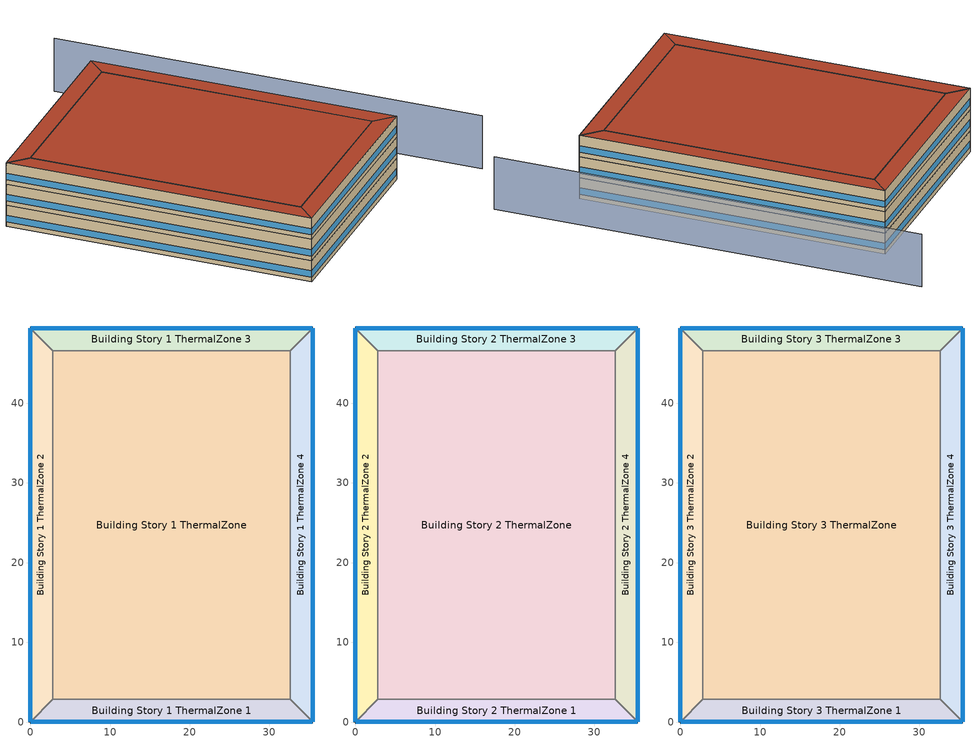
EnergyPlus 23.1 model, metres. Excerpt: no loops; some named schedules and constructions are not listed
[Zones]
Building Story 1 ThermalZone
 floor ground (Typical Insulated Carpeted 8in Slab Floor): 32.59,2.83 2.83,2.83 2.83,46.59 32.59,46.59 z0
 wall adiabatic (Typical Interior Wall): 2.83,2.83 32.59,2.83 32.59,46.59 2.83,46.59 2.83,2.83 z0:3.6
 ceiling adiabatic (Typical Interior Floor): 32.59,46.59 2.83,46.59 2.83,2.83 32.59,2.83 z3.6
Building Story 1 ThermalZone 1
 floor ground (Typical Insulated Carpeted 8in Slab Floor): 35.42,0 0,0 2.83,2.83 32.59,2.83 z0
 wall outside (Typical Insulated Steel Framed Exterior Wall R-20.41): 0,0 35.42,0 z0:3.6
 wall adiabatic (Typical Interior Wall): 35.42,0 32.59,2.83 2.83,2.83 0,0 z0:3.6
 window (U 0.48 SHGC 0.40 Dbl Ref-D Clr 6mm/13mm): 0.03,0 35.39,0 z0.76:1.84
 ceiling adiabatic (Typical Interior Ceiling): 32.59,2.83 2.83,2.83 0,0 35.42,0 z3.6
Building Story 1 ThermalZone 2
 floor ground (Typical Insulated Carpeted 8in Slab Floor): 0,0 0,49.42 2.83,46.59 2.83,2.83 z0
 wall outside (Typical Insulated Steel Framed Exterior Wall R-20.41): 0,49.42 0,0 z0:3.6
 wall adiabatic (Typical Interior Wall): 0,0 2.83,2.83 2.83,46.59 0,49.42 z0:3.6
 window (U 0.48 SHGC 0.40 Dbl Ref-D Clr 6mm/13mm): 0,49.4 0,0.03 z0.76:1.84
 ceiling adiabatic (Typical Interior Ceiling): 2.83,2.83 2.83,46.59 0,49.42 0,0 z3.6
Building Story 1 ThermalZone 3
 floor ground (Typical Insulated Carpeted 8in Slab Floor): 0,49.42 35.42,49.42 32.59,46.59 2.83,46.59 z0
 wall outside (Typical Insulated Steel Framed Exterior Wall R-20.41): 35.42,49.42 0,49.42 z0:3.6
 wall adiabatic (Typical Interior Wall): 0,49.42 2.83,46.59 32.59,46.59 35.42,49.42 z0:3.6
 window (U 0.48 SHGC 0.40 Dbl Ref-D Clr 6mm/13mm): 35.39,49.42 0.03,49.42 z0.76:1.84
 ceiling adiabatic (Typical Interior Ceiling): 2.83,46.59 32.59,46.59 35.42,49.42 0,49.42 z3.6
Building Story 1 ThermalZone 4
 floor ground (Typical Insulated Carpeted 8in Slab Floor): 35.42,49.42 35.42,0 32.59,2.83 32.59,46.59 z0
 wall outside (Typical Insulated Steel Framed Exterior Wall R-20.41): 35.42,0 35.42,49.42 z0:3.6
 wall adiabatic (Typical Interior Wall): 35.42,49.42 32.59,46.59 32.59,2.83 35.42,0 z0:3.6
 window (U 0.48 SHGC 0.40 Dbl Ref-D Clr 6mm/13mm): 35.42,0.03 35.42,49.4 z0.76:1.84
 ceiling adiabatic (Typical Interior Ceiling): 32.59,46.59 32.59,2.83 35.42,0 35.42,49.42 z3.6
Building Story 2 ThermalZone
 floor adiabatic (Typical Interior Floor): 32.59,2.83 2.83,2.83 2.83,46.59 32.59,46.59 z3.6
 wall adiabatic (Typical Interior Wall): 2.83,2.83 32.59,2.83 32.59,46.59 2.83,46.59 2.83,2.83 z3.6:7.2
 ceiling adiabatic (Typical Interior Ceiling): 32.59,46.59 2.83,46.59 2.83,2.83 32.59,2.83 z7.2
Building Story 2 ThermalZone 1
 floor adiabatic (Typical Interior Ceiling): 35.42,0 0,0 2.83,2.83 32.59,2.83 z3.6
 wall outside (Typical Insulated Steel Framed Exterior Wall R-20.41): 0,0 35.42,0 z3.6:7.2
 wall adiabatic (Typical Interior Wall): 35.42,0 32.59,2.83 2.83,2.83 0,0 z3.6:7.2
 window (U 0.48 SHGC 0.40 Dbl Ref-D Clr 6mm/13mm): 0.03,0 35.39,0 z4.36:5.44
 ceiling adiabatic (Typical Interior Ceiling): 32.59,2.83 2.83,2.83 0,0 35.42,0 z7.2
Building Story 2 ThermalZone 2
 floor adiabatic (Typical Interior Ceiling): 0,0 0,49.42 2.83,46.59 2.83,2.83 z3.6
 wall outside (Typical Insulated Steel Framed Exterior Wall R-20.41): 0,49.42 0,0 z3.6:7.2
 wall adiabatic (Typical Interior Wall): 0,0 2.83,2.83 2.83,46.59 0,49.42 z3.6:7.2
 window (U 0.48 SHGC 0.40 Dbl Ref-D Clr 6mm/13mm): 0,49.4 0,0.03 z4.36:5.44
 ceiling adiabatic (Typical Interior Ceiling): 2.83,2.83 2.83,46.59 0,49.42 0,0 z7.2
Building Story 2 ThermalZone 3
 floor adiabatic (Typical Interior Ceiling): 0,49.42 35.42,49.42 32.59,46.59 2.83,46.59 z3.6
 wall outside (Typical Insulated Steel Framed Exterior Wall R-20.41): 35.42,49.42 0,49.42 z3.6:7.2
 wall adiabatic (Typical Interior Wall): 0,49.42 2.83,46.59 32.59,46.59 35.42,49.42 z3.6:7.2
 window (U 0.48 SHGC 0.40 Dbl Ref-D Clr 6mm/13mm): 35.39,49.42 0.03,49.42 z4.36:5.44
 ceiling adiabatic (Typical Interior Ceiling): 2.83,46.59 32.59,46.59 35.42,49.42 0,49.42 z7.2
Building Story 2 ThermalZone 4
 floor adiabatic (Typical Interior Ceiling): 35.42,49.42 35.42,0 32.59,2.83 32.59,46.59 z3.6
 wall outside (Typical Insulated Steel Framed Exterior Wall R-20.41): 35.42,0 35.42,49.42 z3.6:7.2
 wall adiabatic (Typical Interior Wall): 35.42,49.42 32.59,46.59 32.59,2.83 35.42,0 z3.6:7.2
 window (U 0.48 SHGC 0.40 Dbl Ref-D Clr 6mm/13mm): 35.42,0.03 35.42,49.4 z4.36:5.44
 ceiling adiabatic (Typical Interior Ceiling): 32.59,46.59 32.59,2.83 35.42,0 35.42,49.42 z7.2
Building Story 3 ThermalZone
 floor adiabatic (Typical Interior Ceiling): 32.59,2.83 2.83,2.83 2.83,46.59 32.59,46.59 z7.2
 wall adiabatic (Typical Interior Wall): 2.83,2.83 32.59,2.83 32.59,46.59 2.83,46.59 2.83,2.83 z7.2:10.8
 roof outside (Typical IEAD Roof R-31.25): 32.59,46.59 2.83,46.59 2.83,2.83 32.59,2.83 z10.8
Building Story 3 ThermalZone 1
 floor adiabatic (Typical Interior Ceiling): 35.42,0 0,0 2.83,2.83 32.59,2.83 z7.2
 wall outside (Typical Insulated Steel Framed Exterior Wall R-20.41): 0,0 35.42,0 z7.2:10.8
 wall adiabatic (Typical Interior Wall): 35.42,0 32.59,2.83 2.83,2.83 0,0 z7.2:10.8
 window (U 0.48 SHGC 0.40 Dbl Ref-D Clr 6mm/13mm): 0.03,0 35.39,0 z7.96:9.04
 roof outside (Typical IEAD Roof R-31.25): 32.59,2.83 2.83,2.83 0,0 35.42,0 z10.8
Building Story 3 ThermalZone 2
 floor adiabatic (Typical Interior Ceiling): 0,0 0,49.42 2.83,46.59 2.83,2.83 z7.2
 wall outside (Typical Insulated Steel Framed Exterior Wall R-20.41): 0,49.42 0,0 z7.2:10.8
 wall adiabatic (Typical Interior Wall): 0,0 2.83,2.83 2.83,46.59 0,49.42 z7.2:10.8
 window (U 0.48 SHGC 0.40 Dbl Ref-D Clr 6mm/13mm): 0,49.4 0,0.03 z7.96:9.04
 roof outside (Typical IEAD Roof R-31.25): 2.83,2.83 2.83,46.59 0,49.42 0,0 z10.8
Building Story 3 ThermalZone 3
 floor adiabatic (Typical Interior Ceiling): 0,49.42 35.42,49.42 32.59,46.59 2.83,46.59 z7.2
 wall outside (Typical Insulated Steel Framed Exterior Wall R-20.41): 35.42,49.42 0,49.42 z7.2:10.8
 wall adiabatic (Typical Interior Wall): 0,49.42 2.83,46.59 32.59,46.59 35.42,49.42 z7.2:10.8
 window (U 0.48 SHGC 0.40 Dbl Ref-D Clr 6mm/13mm): 35.39,49.42 0.03,49.42 z7.96:9.04
 roof outside (Typical IEAD Roof R-31.25): 2.83,46.59 32.59,46.59 35.42,49.42 0,49.42 z10.8
Building Story 3 ThermalZone 4
 floor adiabatic (Typical Interior Ceiling): 35.42,49.42 35.42,0 32.59,2.83 32.59,46.59 z7.2
 wall outside (Typical Insulated Steel Framed Exterior Wall R-20.41): 35.42,0 35.42,49.42 z7.2:10.8
 wall adiabatic (Typical Interior Wall): 35.42,49.42 32.59,46.59 32.59,2.83 35.42,0 z7.2:10.8
 window (U 0.48 SHGC 0.40 Dbl Ref-D Clr 6mm/13mm): 35.42,0.03 35.42,49.4 z7.96:9.04
 roof outside (Typical IEAD Roof R-31.25): 32.59,46.59 32.59,2.83 35.42,0 35.42,49.42 z10.8
shading: 43.29,58.42 43.29,-10.77 z0:9
[Building]
bld_19: Terrain=City
[Site:Location]
Laramie General Brees Field_WY_USA: Latitude {deg}=41.3138; Longitude {deg}=-105.579; Time Zone {hr}=-7; Elevation {m}=2215
[Site:GroundTemperature:FCfactorMethod]
8.6, 2.8, -4.1, -8.8, -2.2, 0.3, 6.7, 10.1, 16.5, 20.6, 19.2, 14.7
[Site:WaterMainsTemperature]
Calculation Method=Correlation; Annual Average Outdoor Air Temperature {C}=8.96667; Maximum Difference In Monthly Average Outdoor Air Temperatures {deltaC}=26.2
[SizingPeriod:DesignDay] Day of Month=21; Dry-Bulb Temperature Range Modifier Type=DefaultMultipliers; Humidity Condition Type=Wetbulb; Barometric Pressure {Pa}=98769; Rain Indicator=No; Snow Indicator=No; Daylight Saving Time Indicator=No; Begin Environment Reset Mode=FullResetAtBeginEnvironment
Name | Month | Day Type | Maximum Dry-Bulb Temperature {C} | Daily Dry-Bulb Temperature Range {deltaC} | Wetbulb or DewPoint at Maximum Dry-Bulb {C} | Wind Speed {m/s} | Wind Direction {deg} | Solar Model Indicator | ASHRAE Clear Sky Optical Depth for Beam Irradiance (taub) | ASHRAE Clear Sky Optical Depth for Diffuse Irradiance (taud) | Sky Clearness
Buffalo Niagara Intl Ap Ann Clg .4% Condns DB=>MWB 1 | 7 | SummerDesignDay | 30.3 | 9.3 | 21.8 | 5.7 | 240 | ASHRAETau | 0.462 | 2.001
Buffalo Niagara Intl Ap Ann Clg .4% Condns WB=>MDB 1 | 7 | SummerDesignDay | 27.8 | 9.3 | 23.8 | 5.7 | 240 | ASHRAETau | 0.462 | 2.001
Buffalo Niagara Intl Ap Ann Htg 99.6% Condns DB 1 | 1 | WinterDesignDay | -16.3 | 0 | -16.3 | 5.1 | 270 | ASHRAEClearSky |  |  | 0
[Material] Thermal Absorptance=0.9; Solar Absorptance=0.7
Name | Roughness | Thickness {m} | Conductivity {W/m-K} | Density {kg/m3} | Specific Heat {J/kg-K} | Visible Absorptance
100mm Normalweight concrete floor | MediumRough | 0.1016 | 2.31045 | 2322 | 832.557 | 0.7
25mm Stucco | Smooth | 0.0254 | 0.72 | 1856 | 840 | 0.7
5/8 in. Gypsum Board | MediumSmooth | 0.0159 | 0.16 | 800 | 1090 | 0.7
8 in. Normalweight Concrete Floor | MediumRough | 0.2032 | 2.31 | 2322 | 832 | 0.7
G01 13mm gypsum board | Smooth | 0.0127 | 0.160031 | 800.001 | 1090.73 | 0.5
Metal Roof Surface | Smooth | 0.0008 | 45.28 | 7824 | 500 | 0.7
Roof Membrane | VeryRough | 0.0095 | 0.16 | 1121.29 | 1460 | 0.7
[Material:NoMass] Roughness=Smooth; Thermal Absorptance=0.9; Solar Absorptance=0.7
Name | Thermal Resistance {m2-K/W} | Visible Absorptance
CP02 CARPET PAD; Typical Carpet Pad | 0.21648 | 0.8
Typical Insulation R-18.23 | 3.21036 | 0.7
Typical Insulation R-30.13 | 5.30668 | 0.7
[WindowMaterial:Gas]
AIR 13MM: Gas Type=Air; Thickness {m}=0.0127
[WindowMaterial:Glazing] Optical Data Type=SpectralAverage; Thickness {m}=0.006; Infrared Transmittance at Normal Incidence=0; Front Side Infrared Hemispherical Emissivity=0.84; Conductivity {W/m-K}=0.9; Dirt Correction Factor for Solar and Visible Transmittance=1; Solar Diffusing=No
Name | Solar Transmittance at Normal Incidence | Front Side Solar Reflectance at Normal Incidence | Back Side Solar Reflectance at Normal Incidence | Visible Transmittance at Normal Incidence | Front Side Visible Reflectance at Normal Incidence | Back Side Visible Reflectance at Normal Incidence | Back Side Infrared Hemispherical Emissivity
CLEAR 6MM | 0.775 | 0.071 | 0.071 | 0.881 | 0.08 | 0.08 | 0.84
REF D CLEAR 6MM | 0.429 | 0.308 | 0.379 | 0.334 | 0.453 | 0.505 | 0.82
[Construction]
Typical IEAD Roof R-31.25: Roof Membrane, Typical Insulation R-30.13, Metal Roof Surface
Typical Insulated Carpeted 8in Slab Floor: 8 in. Normalweight Concrete Floor, Typical Carpet Pad
Typical Insulated Steel Framed Exterior Wall R-20.41: 25mm Stucco, 5/8 in. Gypsum Board, Typical Insulation R-18.23, 5/8 in. Gypsum Board
Typical Interior Ceiling: CP02 CARPET PAD, 100mm Normalweight concrete floor
Typical Interior Floor: 100mm Normalweight concrete floor, CP02 CARPET PAD
Typical Interior Wall: G01 13mm gypsum board, G01 13mm gypsum board
U 0.48 SHGC 0.40 Dbl Ref-D Clr 6mm/13mm: REF D CLEAR 6MM, AIR 13MM, CLEAR 6MM
[SurfaceProperty:SurroundingSurfaces] Surrounding Surface 1=SurroundingSurface1; Surrounding Surface 1 View Factor=0.5
Name | Surrounding Surface 1 Temperature Schedule
SrdSurfs:Surface 56 | Srf-Surface 56-Tmp
SrdSurfs:Surface 44 | Srf-Surface 44-Tmp
SrdSurfs:Surface 50 | Srf-Surface 50-Tmp
SrdSurfs:Surface 38 | Srf-Surface 38-Tmp
[SurfaceProperty:LocalEnvironment]
Name | Exterior Surface | Surrounding Surfaces Object
LocEnv:Surface 44 | Surface 44 | SrdSurfs:Surface 56
LocEnv:Surface 56 | Surface 56 | SrdSurfs:Surface 44
LocEnv:Surface 50 | Surface 50 | SrdSurfs:Surface 38
LocEnv:Surface 38 | Surface 38 | SrdSurfs:Surface 50
[Zone] Part of Total Floor Area=Yes
Name | Multiplier
Building Story 1 ThermalZone; Building Story 1 ThermalZone 1; Building Story 1 ThermalZone 2; Building Story 1 ThermalZone 3; Building Story 1 ThermalZone 4; Building Story 3 ThermalZone; Building Story 3 ThermalZone 1; Building Story 3 ThermalZone 2; Building Story 3 ThermalZone 3; Building Story 3 ThermalZone 4 | 1
Building Story 2 ThermalZone; Building Story 2 ThermalZone 1; Building Story 2 ThermalZone 2; Building Story 2 ThermalZone 3; Building Story 2 ThermalZone 4 | 28
[Space]
Name | Zone | Space Type
Building Story 1 Space | Building Story 1 ThermalZone | Story Ground Blended Space Type
Building Story 1 Space 1 | Building Story 1 ThermalZone 1 | Story Ground Blended Space Type
Building Story 1 Space 2 | Building Story 1 ThermalZone 2 | Story Ground Blended Space Type
Building Story 1 Space 3 | Building Story 1 ThermalZone 3 | Story Ground Blended Space Type
Building Story 1 Space 4 | Building Story 1 ThermalZone 4 | Story Ground Blended Space Type
Building Story 2 Space | Building Story 2 ThermalZone | Story Mid Blended Space Type
Building Story 2 Space 1 | Building Story 2 ThermalZone 1 | Story Mid Blended Space Type
Building Story 2 Space 2 | Building Story 2 ThermalZone 2 | Story Mid Blended Space Type
Building Story 2 Space 3 | Building Story 2 ThermalZone 3 | Story Mid Blended Space Type
Building Story 2 Space 4 | Building Story 2 ThermalZone 4 | Story Mid Blended Space Type
Building Story 3 Space | Building Story 3 ThermalZone | Story Top Blended Space Type
Building Story 3 Space 1 | Building Story 3 ThermalZone 1 | Story Top Blended Space Type
Building Story 3 Space 2 | Building Story 3 ThermalZone 2 | Story Top Blended Space Type
Building Story 3 Space 3 | Building Story 3 ThermalZone 3 | Story Top Blended Space Type
Building Story 3 Space 4 | Building Story 3 ThermalZone 4 | Story Top Blended Space Type
[InternalMass]
Name | Construction | Zone or ZoneList | Space or SpaceList | Surface Area {m2}
Building Story 1 Space 2 Office OfficeLarge Data Center A  - Story Ground Mass; Building Story 1 Space 2 Office OfficeLarge Data Center C  - Story Ground Mass | InteriorFurnishings 1 | Building Story 1 ThermalZone 2 | Building Story 1 Space 2 | 0.578546
Building Story 1 Space 1 Office OfficeLarge Data Center A  - Story Ground Mass; Building Story 1 Space 1 Office OfficeLarge Data Center C  - Story Ground Mass | InteriorFurnishings 1 | Building Story 1 ThermalZone 1 | Building Story 1 Space 1 | 0.404685
Building Story 1 Space Office OfficeLarge Data Center A  - Story Ground Mass; Building Story 1 Space Office OfficeLarge Data Center C  - Story Ground Mass | InteriorFurnishings 1 | Building Story 1 ThermalZone | Building Story 1 Space | 5.71834
Building Story 1 Space 3 Office OfficeLarge Data Center A  - Story Ground Mass; Building Story 1 Space 3 Office OfficeLarge Data Center C  - Story Ground Mass | InteriorFurnishings 1 | Building Story 1 ThermalZone 3 | Building Story 1 Space 3 | 0.404683
Building Story 1 Space 4 Office OfficeLarge Data Center A  - Story Ground Mass; Building Story 1 Space 4 Office OfficeLarge Data Center C  - Story Ground Mass | InteriorFurnishings 1 | Building Story 1 ThermalZone 4 | Building Story 1 Space 4 | 0.578546
Building Story 1 Space 2 Office OfficeLarge Data Center B  - Story Ground Mass | InteriorFurnishings 1 | Building Story 1 ThermalZone 2 | Building Story 1 Space 2 | 1.81599
Building Story 1 Space 1 Office OfficeLarge Data Center B  - Story Ground Mass | InteriorFurnishings 1 | Building Story 1 ThermalZone 1 | Building Story 1 Space 1 | 1.27026
Building Story 1 Space Office OfficeLarge Data Center B  - Story Ground Mass | InteriorFurnishings 1 | Building Story 1 ThermalZone | Building Story 1 Space | 17.9493
Building Story 1 Space 3 Office OfficeLarge Data Center B  - Story Ground Mass | InteriorFurnishings 1 | Building Story 1 ThermalZone 3 | Building Story 1 Space 3 | 1.27026
Building Story 1 Space 4 Office OfficeLarge Data Center B  - Story Ground Mass | InteriorFurnishings 1 | Building Story 1 ThermalZone 4 | Building Story 1 Space 4 | 1.81599
Building Story 1 Space 2 Office OfficeLarge Main Data Center A  - Story Ground Mass; Building Story 1 Space 2 Office OfficeLarge Main Data Center C  - Story Ground Mass | InteriorFurnishings 1 | Building Story 1 ThermalZone 2 | Building Story 1 Space 2 | 1.04015
Building Story 1 Space 1 Office OfficeLarge Main Data Center A  - Story Ground Mass; Building Story 1 Space 1 Office OfficeLarge Main Data Center C  - Story Ground Mass | InteriorFurnishings 1 | Building Story 1 ThermalZone 1 | Building Story 1 Space 1 | 0.727573
Building Story 1 Space Office OfficeLarge Main Data Center A  - Story Ground Mass; Building Story 1 Space Office OfficeLarge Main Data Center C  - Story Ground Mass | InteriorFurnishings 1 | Building Story 1 ThermalZone | Building Story 1 Space | 10.2808
Building Story 1 Space 3 Office OfficeLarge Main Data Center A  - Story Ground Mass; Building Story 1 Space 3 Office OfficeLarge Main Data Center C  - Story Ground Mass | InteriorFurnishings 1 | Building Story 1 ThermalZone 3 | Building Story 1 Space 3 | 0.727569
Building Story 1 Space 4 Office OfficeLarge Main Data Center A  - Story Ground Mass; Building Story 1 Space 4 Office OfficeLarge Main Data Center C  - Story Ground Mass | InteriorFurnishings 1 | Building Story 1 ThermalZone 4 | Building Story 1 Space 4 | 1.04015
Building Story 1 Space 2 Office OfficeLarge Main Data Center B  - Story Ground Mass | InteriorFurnishings 1 | Building Story 1 ThermalZone 2 | Building Story 1 Space 2 | 3.26492
Building Story 1 Space 1 Office OfficeLarge Main Data Center B  - Story Ground Mass | InteriorFurnishings 1 | Building Story 1 ThermalZone 1 | Building Story 1 Space 1 | 2.28377
Building Story 1 Space Office OfficeLarge Main Data Center B  - Story Ground Mass | InteriorFurnishings 1 | Building Story 1 ThermalZone | Building Story 1 Space | 32.2705
Building Story 1 Space 3 Office OfficeLarge Main Data Center B  - Story Ground Mass | InteriorFurnishings 1 | Building Story 1 ThermalZone 3 | Building Story 1 Space 3 | 2.28376
Building Story 1 Space 4 Office OfficeLarge Main Data Center B  - Story Ground Mass | InteriorFurnishings 1 | Building Story 1 ThermalZone 4 | Building Story 1 Space 4 | 3.26492
Building Story 1 Space 2 SecondarySchool Auditorium A  - Story Ground Mass; Building Story 1 Space 2 SecondarySchool Auditorium C  - Story Ground Mass | InteriorFurnishings 1 | Building Story 1 ThermalZone 2 | Building Story 1 Space 2 | 4.65299
Building Story 1 Space 1 SecondarySchool Auditorium A  - Story Ground Mass; Building Story 1 Space 1 SecondarySchool Auditorium C  - Story Ground Mass | InteriorFurnishings 1 | Building Story 1 ThermalZone 1 | Building Story 1 Space 1 | 3.2547
Building Story 1 Space SecondarySchool Auditorium A  - Story Ground Mass; Building Story 1 Space SecondarySchool Auditorium C  - Story Ground Mass | InteriorFurnishings 1 | Building Story 1 ThermalZone | Building Story 1 Space | 45.9901
Building Story 1 Space 3 SecondarySchool Auditorium A  - Story Ground Mass; Building Story 1 Space 3 SecondarySchool Auditorium C  - Story Ground Mass | InteriorFurnishings 1 | Building Story 1 ThermalZone 3 | Building Story 1 Space 3 | 3.25469
Building Story 1 Space 4 SecondarySchool Auditorium A  - Story Ground Mass; Building Story 1 Space 4 SecondarySchool Auditorium C  - Story Ground Mass | InteriorFurnishings 1 | Building Story 1 ThermalZone 4 | Building Story 1 Space 4 | 4.65299
Building Story 1 Space 2 SecondarySchool Auditorium B  - Story Ground Mass | InteriorFurnishings 1 | Building Story 1 ThermalZone 2 | Building Story 1 Space 2 | 14.6052
Building Story 1 Space 1 SecondarySchool Auditorium B  - Story Ground Mass | InteriorFurnishings 1 | Building Story 1 ThermalZone 1 | Building Story 1 Space 1 | 10.2162
Building Story 1 Space SecondarySchool Auditorium B  - Story Ground Mass | InteriorFurnishings 1 | Building Story 1 ThermalZone | Building Story 1 Space | 144.358
Building Story 1 Space 3 SecondarySchool Auditorium B  - Story Ground Mass | InteriorFurnishings 1 | Building Story 1 ThermalZone 3 | Building Story 1 Space 3 | 10.2161
Building Story 1 Space 4 SecondarySchool Auditorium B  - Story Ground Mass | InteriorFurnishings 1 | Building Story 1 ThermalZone 4 | Building Story 1 Space 4 | 14.6052
Building Story 1 Space 2 SecondarySchool Cafeteria A  - Story Ground Mass; Building Story 1 Space 2 SecondarySchool Cafeteria C  - Story Ground Mass | InteriorFurnishings 1 | Building Story 1 ThermalZone 2 | Building Story 1 Space 2 | 2.94504
Building Story 1 Space 1 SecondarySchool Cafeteria A  - Story Ground Mass; Building Story 1 Space 1 SecondarySchool Cafeteria C  - Story Ground Mass | InteriorFurnishings 1 | Building Story 1 ThermalZone 1 | Building Story 1 Space 1 | 2.06002
Building Story 1 Space SecondarySchool Cafeteria A  - Story Ground Mass; Building Story 1 Space SecondarySchool Cafeteria C  - Story Ground Mass | InteriorFurnishings 1 | Building Story 1 ThermalZone | Building Story 1 Space | 29.1088
Building Story 1 Space 3 SecondarySchool Cafeteria A  - Story Ground Mass; Building Story 1 Space 3 SecondarySchool Cafeteria C  - Story Ground Mass | InteriorFurnishings 1 | Building Story 1 ThermalZone 3 | Building Story 1 Space 3 | 2.06001
Building Story 1 Space 4 SecondarySchool Cafeteria A  - Story Ground Mass; Building Story 1 Space 4 SecondarySchool Cafeteria C  - Story Ground Mass | InteriorFurnishings 1 | Building Story 1 ThermalZone 4 | Building Story 1 Space 4 | 2.94504
Building Story 1 Space 2 SecondarySchool Cafeteria B  - Story Ground Mass | InteriorFurnishings 1 | Building Story 1 ThermalZone 2 | Building Story 1 Space 2 | 9.24418
Building Story 1 Space 1 SecondarySchool Cafeteria B  - Story Ground Mass | InteriorFurnishings 1 | Building Story 1 ThermalZone 1 | Building Story 1 Space 1 | 6.46618
Building Story 1 Space SecondarySchool Cafeteria B  - Story Ground Mass | InteriorFurnishings 1 | Building Story 1 ThermalZone | Building Story 1 Space | 91.3693
Building Story 1 Space 3 SecondarySchool Cafeteria B  - Story Ground Mass | InteriorFurnishings 1 | Building Story 1 ThermalZone 3 | Building Story 1 Space 3 | 6.46615
Building Story 1 Space 4 SecondarySchool Cafeteria B  - Story Ground Mass | InteriorFurnishings 1 | Building Story 1 ThermalZone 4 | Building Story 1 Space 4 | 9.24418
Building Story 1 Space 2 SecondarySchool Classroom A  - Story Ground Mass; Building Story 1 Space 2 SecondarySchool Classroom C  - Story Ground Mass | InteriorFurnishings 1 | Building Story 1 ThermalZone 2 | Building Story 1 Space 2 | 7.86371
Building Story 1 Space 1 SecondarySchool Classroom A  - Story Ground Mass; Building Story 1 Space 1 SecondarySchool Classroom C  - Story Ground Mass | InteriorFurnishings 1 | Building Story 1 ThermalZone 1 | Building Story 1 Space 1 | 5.50056
Building Story 1 Space SecondarySchool Classroom A  - Story Ground Mass; Building Story 1 Space SecondarySchool Classroom C  - Story Ground Mass | InteriorFurnishings 1 | Building Story 1 ThermalZone | Building Story 1 Space | 77.7248
Building Story 1 Space 3 SecondarySchool Classroom A  - Story Ground Mass; Building Story 1 Space 3 SecondarySchool Classroom C  - Story Ground Mass | InteriorFurnishings 1 | Building Story 1 ThermalZone 3 | Building Story 1 Space 3 | 5.50054
Building Story 1 Space 4 SecondarySchool Classroom A  - Story Ground Mass; Building Story 1 Space 4 SecondarySchool Classroom C  - Story Ground Mass | InteriorFurnishings 1 | Building Story 1 ThermalZone 4 | Building Story 1 Space 4 | 7.86371
Building Story 1 Space 2 SecondarySchool ComputerRoom A  - Story Ground Mass; Building Story 1 Space 2 SecondarySchool ComputerRoom C  - Story Ground Mass | InteriorFurnishings 1 | Building Story 1 ThermalZone 2 | Building Story 1 Space 2 | 4.49604
Building Story 1 Space 1 SecondarySchool ComputerRoom A  - Story Ground Mass; Building Story 1 Space 1 SecondarySchool ComputerRoom C  - Story Ground Mass | InteriorFurnishings 1 | Building Story 1 ThermalZone 1 | Building Story 1 Space 1 | 3.14492
Building Story 1 Space SecondarySchool ComputerRoom A  - Story Ground Mass; Building Story 1 Space SecondarySchool ComputerRoom C  - Story Ground Mass | InteriorFurnishings 1 | Building Story 1 ThermalZone | Building Story 1 Space | 44.4388
Building Story 1 Space 3 SecondarySchool ComputerRoom A  - Story Ground Mass; Building Story 1 Space 3 SecondarySchool ComputerRoom C  - Story Ground Mass | InteriorFurnishings 1 | Building Story 1 ThermalZone 3 | Building Story 1 Space 3 | 3.14491
Building Story 1 Space 4 SecondarySchool ComputerRoom A  - Story Ground Mass; Building Story 1 Space 4 SecondarySchool ComputerRoom C  - Story Ground Mass | InteriorFurnishings 1 | Building Story 1 ThermalZone 4 | Building Story 1 Space 4 | 4.49604
Building Story 1 Space 2 SecondarySchool ComputerRoom B  - Story Ground Mass | InteriorFurnishings 1 | Building Story 1 ThermalZone 2 | Building Story 1 Space 2 | 14.1126
Building Story 1 Space 1 SecondarySchool ComputerRoom B  - Story Ground Mass | InteriorFurnishings 1 | Building Story 1 ThermalZone 1 | Building Story 1 Space 1 | 9.87157
Building Story 1 Space SecondarySchool ComputerRoom B  - Story Ground Mass | InteriorFurnishings 1 | Building Story 1 ThermalZone | Building Story 1 Space | 139.489
Building Story 1 Space 3 SecondarySchool ComputerRoom B  - Story Ground Mass | InteriorFurnishings 1 | Building Story 1 ThermalZone 3 | Building Story 1 Space 3 | 9.87152
Building Story 1 Space 4 SecondarySchool ComputerRoom B  - Story Ground Mass | InteriorFurnishings 1 | Building Story 1 ThermalZone 4 | Building Story 1 Space 4 | 14.1126
Building Story 1 Space 2 SecondarySchool Corridor B  - Story Ground Mass | InteriorFurnishings 1 | Building Story 1 ThermalZone 2 | Building Story 1 Space 2 | 11.0883
Building Story 1 Space 1 SecondarySchool Corridor B  - Story Ground Mass | InteriorFurnishings 1 | Building Story 1 ThermalZone 1 | Building Story 1 Space 1 | 7.75614
Building Story 1 Space SecondarySchool Corridor B  - Story Ground Mass | InteriorFurnishings 1 | Building Story 1 ThermalZone | Building Story 1 Space | 109.597
Building Story 1 Space 3 SecondarySchool Corridor B  - Story Ground Mass | InteriorFurnishings 1 | Building Story 1 ThermalZone 3 | Building Story 1 Space 3 | 7.7561
Building Story 1 Space 4 SecondarySchool Corridor B  - Story Ground Mass | InteriorFurnishings 1 | Building Story 1 ThermalZone 4 | Building Story 1 Space 4 | 11.0883
Building Story 1 Space 2 SecondarySchool Gym A  - Story Ground Mass; Building Story 1 Space 2 SecondarySchool Gym C  - Story Ground Mass | InteriorFurnishings 1 | Building Story 1 ThermalZone 2 | Building Story 1 Space 2 | 8.54229
Building Story 1 Space 1 SecondarySchool Gym A  - Story Ground Mass; Building Story 1 Space 1 SecondarySchool Gym C  - Story Ground Mass | InteriorFurnishings 1 | Building Story 1 ThermalZone 1 | Building Story 1 Space 1 | 5.97522
Building Story 1 Space SecondarySchool Gym A  - Story Ground Mass; Building Story 1 Space SecondarySchool Gym C  - Story Ground Mass | InteriorFurnishings 1 | Building Story 1 ThermalZone | Building Story 1 Space | 84.4319
Building Story 1 Space 3 SecondarySchool Gym A  - Story Ground Mass; Building Story 1 Space 3 SecondarySchool Gym C  - Story Ground Mass | InteriorFurnishings 1 | Building Story 1 ThermalZone 3 | Building Story 1 Space 3 | 5.97519
Building Story 1 Space 4 SecondarySchool Gym A  - Story Ground Mass; Building Story 1 Space 4 SecondarySchool Gym C  - Story Ground Mass | InteriorFurnishings 1 | Building Story 1 ThermalZone 4 | Building Story 1 Space 4 | 8.54229
Building Story 1 Space 2 SecondarySchool Gym A end_a - Story Ground Mass; Building Story 1 Space 2 SecondarySchool Gym C end_a - Story Ground Mass | InteriorFurnishings 1 | Building Story 1 ThermalZone 2 | Building Story 1 Space 2 | 6.65377
Building Story 1 Space 1 SecondarySchool Gym A end_a - Story Ground Mass; Building Story 1 Space 1 SecondarySchool Gym C end_a - Story Ground Mass | InteriorFurnishings 1 | Building Story 1 ThermalZone 1 | Building Story 1 Space 1 | 4.65423
Building Story 1 Space SecondarySchool Gym A end_a - Story Ground Mass; Building Story 1 Space SecondarySchool Gym C end_a - Story Ground Mass | InteriorFurnishings 1 | Building Story 1 ThermalZone | Building Story 1 Space | 65.7658
Building Story 1 Space 3 SecondarySchool Gym A end_a - Story Ground Mass; Building Story 1 Space 3 SecondarySchool Gym C end_a - Story Ground Mass | InteriorFurnishings 1 | Building Story 1 ThermalZone 3 | Building Story 1 Space 3 | 4.65421
Building Story 1 Space 4 SecondarySchool Gym A end_a - Story Ground Mass; Building Story 1 Space 4 SecondarySchool Gym C end_a - Story Ground Mass | InteriorFurnishings 1 | Building Story 1 ThermalZone 4 | Building Story 1 Space 4 | 6.65377
Building Story 1 Space 2 SecondarySchool Gym B  - Story Ground Mass | InteriorFurnishings 1 | Building Story 1 ThermalZone 2 | Building Story 1 Space 2 | 26.8133
Building Story 1 Space 1 SecondarySchool Gym B  - Story Ground Mass | InteriorFurnishings 1 | Building Story 1 ThermalZone 1 | Building Story 1 Space 1 | 18.7556
Building Story 1 Space SecondarySchool Gym B  - Story Ground Mass | InteriorFurnishings 1 | Building Story 1 ThermalZone | Building Story 1 Space | 265.022
Building Story 1 Space 3 SecondarySchool Gym B  - Story Ground Mass | InteriorFurnishings 1 | Building Story 1 ThermalZone 3 | Building Story 1 Space 3 | 18.7555
Building Story 1 Space 4 SecondarySchool Gym B  - Story Ground Mass | InteriorFurnishings 1 | Building Story 1 ThermalZone 4 | Building Story 1 Space 4 | 26.8133
Building Story 1 Space 2 SecondarySchool Gym B end_a - Story Ground Mass | InteriorFurnishings 1 | Building Story 1 ThermalZone 2 | Building Story 1 Space 2 | 20.8855
Building Story 1 Space 1 SecondarySchool Gym B end_a - Story Ground Mass | InteriorFurnishings 1 | Building Story 1 ThermalZone 1 | Building Story 1 Space 1 | 14.6091
Building Story 1 Space SecondarySchool Gym B end_a - Story Ground Mass | InteriorFurnishings 1 | Building Story 1 ThermalZone | Building Story 1 Space | 206.432
Building Story 1 Space 3 SecondarySchool Gym B end_a - Story Ground Mass | InteriorFurnishings 1 | Building Story 1 ThermalZone 3 | Building Story 1 Space 3 | 14.609
Building Story 1 Space 4 SecondarySchool Gym B end_a - Story Ground Mass | InteriorFurnishings 1 | Building Story 1 ThermalZone 4 | Building Story 1 Space 4 | 20.8855
Building Story 1 Space 2 SecondarySchool Kitchen A  - Story Ground Mass; Building Story 1 Space 2 SecondarySchool Kitchen C  - Story Ground Mass | InteriorFurnishings 1 | Building Story 1 ThermalZone 2 | Building Story 1 Space 2 | 1.01553
Building Story 1 Space 1 SecondarySchool Kitchen A  - Story Ground Mass; Building Story 1 Space 1 SecondarySchool Kitchen C  - Story Ground Mass | InteriorFurnishings 1 | Building Story 1 ThermalZone 1 | Building Story 1 Space 1 | 0.710352
Building Story 1 Space SecondarySchool Kitchen A  - Story Ground Mass; Building Story 1 Space SecondarySchool Kitchen C  - Story Ground Mass | InteriorFurnishings 1 | Building Story 1 ThermalZone | Building Story 1 Space | 10.0375
Building Story 1 Space 3 SecondarySchool Kitchen A  - Story Ground Mass; Building Story 1 Space 3 SecondarySchool Kitchen C  - Story Ground Mass | InteriorFurnishings 1 | Building Story 1 ThermalZone 3 | Building Story 1 Space 3 | 0.710349
Building Story 1 Space 4 SecondarySchool Kitchen A  - Story Ground Mass; Building Story 1 Space 4 SecondarySchool Kitchen C  - Story Ground Mass | InteriorFurnishings 1 | Building Story 1 ThermalZone 4 | Building Story 1 Space 4 | 1.01553
Building Story 1 Space 2 SecondarySchool Kitchen B  - Story Ground Mass | InteriorFurnishings 1 | Building Story 1 ThermalZone 2 | Building Story 1 Space 2 | 3.18765
Building Story 1 Space 1 SecondarySchool Kitchen B  - Story Ground Mass | InteriorFurnishings 1 | Building Story 1 ThermalZone 1 | Building Story 1 Space 1 | 2.22972
Building Story 1 Space SecondarySchool Kitchen B  - Story Ground Mass | InteriorFurnishings 1 | Building Story 1 ThermalZone | Building Story 1 Space | 31.5067
Building Story 1 Space 3 SecondarySchool Kitchen B  - Story Ground Mass | InteriorFurnishings 1 | Building Story 1 ThermalZone 3 | Building Story 1 Space 3 | 2.22971
Building Story 1 Space 4 SecondarySchool Kitchen B  - Story Ground Mass | InteriorFurnishings 1 | Building Story 1 ThermalZone 4 | Building Story 1 Space 4 | 3.18765
Building Story 1 Space 2 SecondarySchool Library A  - Story Ground Mass; Building Story 1 Space 2 SecondarySchool Library C  - Story Ground Mass | InteriorFurnishings 1 | Building Story 1 ThermalZone 2 | Building Story 1 Space 2 | 3.96058
Building Story 1 Space 1 SecondarySchool Library A  - Story Ground Mass; Building Story 1 Space 1 SecondarySchool Library C  - Story Ground Mass | InteriorFurnishings 1 | Building Story 1 ThermalZone 1 | Building Story 1 Space 1 | 2.77037
Building Story 1 Space SecondarySchool Library A  - Story Ground Mass; Building Story 1 Space SecondarySchool Library C  - Story Ground Mass | InteriorFurnishings 1 | Building Story 1 ThermalZone | Building Story 1 Space | 39.1463
Building Story 1 Space 3 SecondarySchool Library A  - Story Ground Mass; Building Story 1 Space 3 SecondarySchool Library C  - Story Ground Mass | InteriorFurnishings 1 | Building Story 1 ThermalZone 3 | Building Story 1 Space 3 | 2.77036
Building Story 1 Space 4 SecondarySchool Library A  - Story Ground Mass; Building Story 1 Space 4 SecondarySchool Library C  - Story Ground Mass | InteriorFurnishings 1 | Building Story 1 ThermalZone 4 | Building Story 1 Space 4 | 3.96058
Building Story 1 Space 2 SecondarySchool Library B  - Story Ground Mass | InteriorFurnishings 1 | Building Story 1 ThermalZone 2 | Building Story 1 Space 2 | 12.4318
Building Story 1 Space 1 SecondarySchool Library B  - Story Ground Mass | InteriorFurnishings 1 | Building Story 1 ThermalZone 1 | Building Story 1 Space 1 | 8.6959
Building Story 1 Space SecondarySchool Library B  - Story Ground Mass | InteriorFurnishings 1 | Building Story 1 ThermalZone | Building Story 1 Space | 122.876
Building Story 1 Space 3 SecondarySchool Library B  - Story Ground Mass | InteriorFurnishings 1 | Building Story 1 ThermalZone 3 | Building Story 1 Space 3 | 8.69586
Building Story 1 Space 4 SecondarySchool Library B  - Story Ground Mass | InteriorFurnishings 1 | Building Story 1 ThermalZone 4 | Building Story 1 Space 4 | 12.4318
Building Story 1 Space 2 SecondarySchool Lobby A  - Story Ground Mass; Building Story 1 Space 2 SecondarySchool Lobby C  - Story Ground Mass; Building Story 1 Space 2 SecondarySchool Restroom A  - Story Ground Mass; Building Story 1 Space 2 SecondarySchool Restroom C  - Story Ground Mass | InteriorFurnishings 1 | Building Story 1 ThermalZone 2 | Building Story 1 Space 2 | 1.97567
Building Story 1 Space 1 SecondarySchool Lobby A  - Story Ground Mass; Building Story 1 Space 1 SecondarySchool Lobby C  - Story Ground Mass; Building Story 1 Space 1 SecondarySchool Restroom A  - Story Ground Mass; Building Story 1 Space 1 SecondarySchool Restroom C  - Story Ground Mass | InteriorFurnishings 1 | Building Story 1 ThermalZone 1 | Building Story 1 Space 1 | 1.38196
Building Story 1 Space SecondarySchool Lobby A  - Story Ground Mass; Building Story 1 Space SecondarySchool Lobby C  - Story Ground Mass; Building Story 1 Space SecondarySchool Restroom A  - Story Ground Mass; Building Story 1 Space SecondarySchool Restroom C  - Story Ground Mass | InteriorFurnishings 1 | Building Story 1 ThermalZone | Building Story 1 Space | 19.5275
Building Story 1 Space 3 SecondarySchool Lobby A  - Story Ground Mass; Building Story 1 Space 3 SecondarySchool Lobby C  - Story Ground Mass; Building Story 1 Space 3 SecondarySchool Restroom A  - Story Ground Mass; Building Story 1 Space 3 SecondarySchool Restroom C  - Story Ground Mass | InteriorFurnishings 1 | Building Story 1 ThermalZone 3 | Building Story 1 Space 3 | 1.38195
Building Story 1 Space 4 SecondarySchool Lobby A  - Story Ground Mass; Building Story 1 Space 4 SecondarySchool Lobby C  - Story Ground Mass; Building Story 1 Space 4 SecondarySchool Restroom A  - Story Ground Mass; Building Story 1 Space 4 SecondarySchool Restroom C  - Story Ground Mass | InteriorFurnishings 1 | Building Story 1 ThermalZone 4 | Building Story 1 Space 4 | 1.97567
Building Story 1 Space 2 SecondarySchool Lobby B  - Story Ground Mass; Building Story 1 Space 2 SecondarySchool Restroom B  - Story Ground Mass | InteriorFurnishings 1 | Building Story 1 ThermalZone 2 | Building Story 1 Space 2 | 6.20142
Building Story 1 Space 1 SecondarySchool Lobby B  - Story Ground Mass; Building Story 1 Space 1 SecondarySchool Restroom B  - Story Ground Mass | InteriorFurnishings 1 | Building Story 1 ThermalZone 1 | Building Story 1 Space 1 | 4.33781
Building Story 1 Space SecondarySchool Lobby B  - Story Ground Mass; Building Story 1 Space SecondarySchool Restroom B  - Story Ground Mass | InteriorFurnishings 1 | Building Story 1 ThermalZone | Building Story 1 Space | 61.2948
Building Story 1 Space 3 SecondarySchool Lobby B  - Story Ground Mass; Building Story 1 Space 3 SecondarySchool Restroom B  - Story Ground Mass | InteriorFurnishings 1 | Building Story 1 ThermalZone 3 | Building Story 1 Space 3 | 4.33779
Building Story 1 Space 4 SecondarySchool Lobby B  - Story Ground Mass; Building Story 1 Space 4 SecondarySchool Restroom B  - Story Ground Mass | InteriorFurnishings 1 | Building Story 1 ThermalZone 4 | Building Story 1 Space 4 | 6.20142
Building Story 1 Space 2 SecondarySchool Mechanical A  - Story Ground Mass; Building Story 1 Space 2 SecondarySchool Mechanical C  - Story Ground Mass | InteriorFurnishings 1 | Building Story 1 ThermalZone 2 | Building Story 1 Space 2 | 3.22201
Building Story 1 Space 1 SecondarySchool Mechanical A  - Story Ground Mass; Building Story 1 Space 1 SecondarySchool Mechanical C  - Story Ground Mass | InteriorFurnishings 1 | Building Story 1 ThermalZone 1 | Building Story 1 Space 1 | 2.25375
Building Story 1 Space SecondarySchool Mechanical A  - Story Ground Mass; Building Story 1 Space SecondarySchool Mechanical C  - Story Ground Mass | InteriorFurnishings 1 | Building Story 1 ThermalZone | Building Story 1 Space | 31.8463
Building Story 1 Space 3 SecondarySchool Mechanical A  - Story Ground Mass; Building Story 1 Space 3 SecondarySchool Mechanical C  - Story Ground Mass | InteriorFurnishings 1 | Building Story 1 ThermalZone 3 | Building Story 1 Space 3 | 2.25374
Building Story 1 Space 4 SecondarySchool Mechanical A  - Story Ground Mass; Building Story 1 Space 4 SecondarySchool Mechanical C  - Story Ground Mass | InteriorFurnishings 1 | Building Story 1 ThermalZone 4 | Building Story 1 Space 4 | 3.22201
Building Story 1 Space 2 SecondarySchool Mechanical B  - Story Ground Mass | InteriorFurnishings 1 | Building Story 1 ThermalZone 2 | Building Story 1 Space 2 | 10.1135
Building Story 1 Space 1 SecondarySchool Mechanical B  - Story Ground Mass | InteriorFurnishings 1 | Building Story 1 ThermalZone 1 | Building Story 1 Space 1 | 7.07429
Building Story 1 Space SecondarySchool Mechanical B  - Story Ground Mass | InteriorFurnishings 1 | Building Story 1 ThermalZone | Building Story 1 Space | 99.962
Building Story 1 Space 3 SecondarySchool Mechanical B  - Story Ground Mass | InteriorFurnishings 1 | Building Story 1 ThermalZone 3 | Building Story 1 Space 3 | 7.07425
Building Story 1 Space 4 SecondarySchool Mechanical B  - Story Ground Mass | InteriorFurnishings 1 | Building Story 1 ThermalZone 4 | Building Story 1 Space 4 | 10.1135
Building Story 1 Space 2 SecondarySchool Office A  - Story Ground Mass; Building Story 1 Space 2 SecondarySchool Office C  - Story Ground Mass | InteriorFurnishings 1 | Building Story 1 ThermalZone 2 | Building Story 1 Space 2 | 5.01304
Building Story 1 Space 1 SecondarySchool Office A  - Story Ground Mass; Building Story 1 Space 1 SecondarySchool Office C  - Story Ground Mass | InteriorFurnishings 1 | Building Story 1 ThermalZone 1 | Building Story 1 Space 1 | 3.50656
Building Story 1 Space SecondarySchool Office A  - Story Ground Mass; Building Story 1 Space SecondarySchool Office C  - Story Ground Mass | InteriorFurnishings 1 | Building Story 1 ThermalZone | Building Story 1 Space | 49.5488
Building Story 1 Space 3 SecondarySchool Office A  - Story Ground Mass; Building Story 1 Space 3 SecondarySchool Office C  - Story Ground Mass | InteriorFurnishings 1 | Building Story 1 ThermalZone 3 | Building Story 1 Space 3 | 3.50654
Building Story 1 Space 4 SecondarySchool Office A  - Story Ground Mass; Building Story 1 Space 4 SecondarySchool Office C  - Story Ground Mass | InteriorFurnishings 1 | Building Story 1 ThermalZone 4 | Building Story 1 Space 4 | 5.01304
Building Story 1 Space 2 SecondarySchool Office B  - Story Ground Mass | InteriorFurnishings 1 | Building Story 1 ThermalZone 2 | Building Story 1 Space 2 | 15.7354
Building Story 1 Space 1 SecondarySchool Office B  - Story Ground Mass | InteriorFurnishings 1 | Building Story 1 ThermalZone 1 | Building Story 1 Space 1 | 11.0067
Building Story 1 Space SecondarySchool Office B  - Story Ground Mass | InteriorFurnishings 1 | Building Story 1 ThermalZone | Building Story 1 Space | 155.528
Building Story 1 Space 3 SecondarySchool Office B  - Story Ground Mass | InteriorFurnishings 1 | Building Story 1 ThermalZone 3 | Building Story 1 Space 3 | 11.0066
Building Story 1 Space 4 SecondarySchool Office B  - Story Ground Mass | InteriorFurnishings 1 | Building Story 1 ThermalZone 4 | Building Story 1 Space 4 | 15.7354
Building Story 1 Space Mass | InteriorFurnishings 2 | Building Story 1 ThermalZone | Building Story 1 Space | 2605.14
Building Story 1 Space 1 Mass | InteriorFurnishings 2 | Building Story 1 ThermalZone 1 | Building Story 1 Space 1 | 184.365
Building Story 1 Space 2 Mass | InteriorFurnishings 2 | Building Story 1 ThermalZone 2 | Building Story 1 Space 2 | 263.571
Building Story 1 Space 3 Mass | InteriorFurnishings 2 | Building Story 1 ThermalZone 3 | Building Story 1 Space 3 | 184.364
Building Story 1 Space 4 Mass | InteriorFurnishings 2 | Building Story 1 ThermalZone 4 | Building Story 1 Space 4 | 263.571
Building Story 2 Space Office WholeBuilding - Lg Office A  - Story Mid Mass; Building Story 2 Space Office WholeBuilding - Lg Office C  - Story Mid Mass | InteriorFurnishings 1 | Building Story 2 ThermalZone | Building Story 2 Space | 85.3898
Building Story 2 Space 1 Office WholeBuilding - Lg Office A  - Story Mid Mass; Building Story 2 Space 1 Office WholeBuilding - Lg Office C  - Story Mid Mass | InteriorFurnishings 1 | Building Story 2 ThermalZone 1 | Building Story 2 Space 1 | 6.04301
Building Story 2 Space 2 Office WholeBuilding - Lg Office A  - Story Mid Mass; Building Story 2 Space 2 Office WholeBuilding - Lg Office C  - Story Mid Mass | InteriorFurnishings 1 | Building Story 2 ThermalZone 2 | Building Story 2 Space 2 | 8.63921
Building Story 2 Space 3 Office WholeBuilding - Lg Office A  - Story Mid Mass; Building Story 2 Space 3 Office WholeBuilding - Lg Office C  - Story Mid Mass | InteriorFurnishings 1 | Building Story 2 ThermalZone 3 | Building Story 2 Space 3 | 6.04299
Building Story 2 Space 4 Office WholeBuilding - Lg Office A  - Story Mid Mass; Building Story 2 Space 4 Office WholeBuilding - Lg Office C  - Story Mid Mass | InteriorFurnishings 1 | Building Story 2 ThermalZone 4 | Building Story 2 Space 4 | 8.63921
Building Story 2 Space Office WholeBuilding - Lg Office B  - Story Mid Mass | InteriorFurnishings 1 | Building Story 2 ThermalZone | Building Story 2 Space | 268.029
Building Story 2 Space 1 Office WholeBuilding - Lg Office B  - Story Mid Mass | InteriorFurnishings 1 | Building Story 2 ThermalZone 1 | Building Story 2 Space 1 | 18.9684
Building Story 2 Space 2 Office WholeBuilding - Lg Office B  - Story Mid Mass | InteriorFurnishings 1 | Building Story 2 ThermalZone 2 | Building Story 2 Space 2 | 27.1175
Building Story 2 Space 3 Office WholeBuilding - Lg Office B  - Story Mid Mass | InteriorFurnishings 1 | Building Story 2 ThermalZone 3 | Building Story 2 Space 3 | 18.9683
Building Story 2 Space 4 Office WholeBuilding - Lg Office B  - Story Mid Mass | InteriorFurnishings 1 | Building Story 2 ThermalZone 4 | Building Story 2 Space 4 | 27.1175
Building Story 2 Space SecondarySchool Classroom A  - Story Mid Mass; Building Story 2 Space SecondarySchool Classroom C  - Story Mid Mass | InteriorFurnishings 1 | Building Story 2 ThermalZone | Building Story 2 Space | 536.167
Building Story 2 Space 1 SecondarySchool Classroom A  - Story Mid Mass; Building Story 2 Space 1 SecondarySchool Classroom C  - Story Mid Mass | InteriorFurnishings 1 | Building Story 2 ThermalZone 1 | Building Story 2 Space 1 | 37.9444
Building Story 2 Space 2 SecondarySchool Classroom A  - Story Mid Mass; Building Story 2 Space 2 SecondarySchool Classroom C  - Story Mid Mass | InteriorFurnishings 1 | Building Story 2 ThermalZone 2 | Building Story 2 Space 2 | 54.246
Building Story 2 Space 3 SecondarySchool Classroom A  - Story Mid Mass; Building Story 2 Space 3 SecondarySchool Classroom C  - Story Mid Mass | InteriorFurnishings 1 | Building Story 2 ThermalZone 3 | Building Story 2 Space 3 | 37.9442
Building Story 2 Space 4 SecondarySchool Classroom A  - Story Mid Mass; Building Story 2 Space 4 SecondarySchool Classroom C  - Story Mid Mass | InteriorFurnishings 1 | Building Story 2 ThermalZone 4 | Building Story 2 Space 4 | 54.246
Building Story 2 Space SecondarySchool Classroom A end_a - Story Mid Mass; Building Story 2 Space SecondarySchool Classroom C end_a - Story Mid Mass | InteriorFurnishings 1 | Building Story 2 ThermalZone | Building Story 2 Space | 99.1077
Building Story 2 Space 1 SecondarySchool Classroom A end_a - Story Mid Mass; Building Story 2 Space 1 SecondarySchool Classroom C end_a - Story Mid Mass | InteriorFurnishings 1 | Building Story 2 ThermalZone 1 | Building Story 2 Space 1 | 7.01382
Building Story 2 Space 2 SecondarySchool Classroom A end_a - Story Mid Mass; Building Story 2 Space 2 SecondarySchool Classroom C end_a - Story Mid Mass | InteriorFurnishings 1 | Building Story 2 ThermalZone 2 | Building Story 2 Space 2 | 10.0271
Building Story 2 Space 3 SecondarySchool Classroom A end_a - Story Mid Mass; Building Story 2 Space 3 SecondarySchool Classroom C end_a - Story Mid Mass | InteriorFurnishings 1 | Building Story 2 ThermalZone 3 | Building Story 2 Space 3 | 7.01379
Building Story 2 Space 4 SecondarySchool Classroom A end_a - Story Mid Mass; Building Story 2 Space 4 SecondarySchool Classroom C end_a - Story Mid Mass | InteriorFurnishings 1 | Building Story 2 ThermalZone 4 | Building Story 2 Space 4 | 10.0271
Building Story 2 Space SecondarySchool Corridor B  - Story Mid Mass | InteriorFurnishings 1 | Building Story 2 ThermalZone | Building Story 2 Space | 756.029
Building Story 2 Space 1 SecondarySchool Corridor B  - Story Mid Mass | InteriorFurnishings 1 | Building Story 2 ThermalZone 1 | Building Story 2 Space 1 | 53.504
Building Story 2 Space 2 SecondarySchool Corridor B  - Story Mid Mass | InteriorFurnishings 1 | Building Story 2 ThermalZone 2 | Building Story 2 Space 2 | 76.4903
Building Story 2 Space 3 SecondarySchool Corridor B  - Story Mid Mass | InteriorFurnishings 1 | Building Story 2 ThermalZone 3 | Building Story 2 Space 3 | 53.5037
Building Story 2 Space 4 SecondarySchool Corridor B  - Story Mid Mass | InteriorFurnishings 1 | Building Story 2 ThermalZone 4 | Building Story 2 Space 4 | 76.4903
Building Story 2 Space SecondarySchool Corridor B end_a - Story Mid Mass | InteriorFurnishings 1 | Building Story 2 ThermalZone | Building Story 2 Space | 139.748
Building Story 2 Space 1 SecondarySchool Corridor B end_a - Story Mid Mass | InteriorFurnishings 1 | Building Story 2 ThermalZone 1 | Building Story 2 Space 1 | 9.88993
Building Story 2 Space 2 SecondarySchool Corridor B end_a - Story Mid Mass | InteriorFurnishings 1 | Building Story 2 ThermalZone 2 | Building Story 2 Space 2 | 14.1388
Building Story 2 Space 3 SecondarySchool Corridor B end_a - Story Mid Mass | InteriorFurnishings 1 | Building Story 2 ThermalZone 3 | Building Story 2 Space 3 | 9.88988
Building Story 2 Space 4 SecondarySchool Corridor B end_a - Story Mid Mass | InteriorFurnishings 1 | Building Story 2 ThermalZone 4 | Building Story 2 Space 4 | 14.1388
Building Story 2 Space Mass | InteriorFurnishings 2 | Building Story 2 ThermalZone | Building Story 2 Space | 2605.14
Building Story 2 Space 1 Mass | InteriorFurnishings 2 | Building Story 2 ThermalZone 1 | Building Story 2 Space 1 | 184.365
Building Story 2 Space 2 Mass | InteriorFurnishings 2 | Building Story 2 ThermalZone 2 | Building Story 2 Space 2 | 263.571
Building Story 2 Space 3 Mass | InteriorFurnishings 2 | Building Story 2 ThermalZone 3 | Building Story 2 Space 3 | 184.364
Building Story 2 Space 4 Mass | InteriorFurnishings 2 | Building Story 2 ThermalZone 4 | Building Story 2 Space 4 | 263.571
Building Story 3 Space 2 Office WholeBuilding - Lg Office A  - Story Top Mass; Building Story 3 Space 2 Office WholeBuilding - Lg Office C  - Story Top Mass | InteriorFurnishings 1 | Building Story 3 ThermalZone 2 | Building Story 3 Space 2 | 37.982
Building Story 3 Space 1 Office WholeBuilding - Lg Office A  - Story Top Mass; Building Story 3 Space 1 Office WholeBuilding - Lg Office C  - Story Top Mass | InteriorFurnishings 1 | Building Story 3 ThermalZone 1 | Building Story 3 Space 1 | 26.5679
Building Story 3 Space Office WholeBuilding - Lg Office A  - Story Top Mass; Building Story 3 Space Office WholeBuilding - Lg Office C  - Story Top Mass | InteriorFurnishings 1 | Building Story 3 ThermalZone | Building Story 3 Space | 375.413
Building Story 3 Space 3 Office WholeBuilding - Lg Office A  - Story Top Mass; Building Story 3 Space 3 Office WholeBuilding - Lg Office C  - Story Top Mass | InteriorFurnishings 1 | Building Story 3 ThermalZone 3 | Building Story 3 Space 3 | 26.5678
Building Story 3 Space 4 Office WholeBuilding - Lg Office A  - Story Top Mass; Building Story 3 Space 4 Office WholeBuilding - Lg Office C  - Story Top Mass | InteriorFurnishings 1 | Building Story 3 ThermalZone 4 | Building Story 3 Space 4 | 37.982
Building Story 3 Space 2 Office WholeBuilding - Lg Office A end_a - Story Top Mass; Building Story 3 Space 2 Office WholeBuilding - Lg Office A end_b - Story Top Mass; Building Story 3 Space 2 Office WholeBuilding - Lg Office C end_a - Story Top Mass; Building Story 3 Space 2 Office WholeBuilding - Lg Office C end_b - Story Top Mass | InteriorFurnishings 1 | Building Story 3 ThermalZone 2 | Building Story 3 Space 2 | 6.65377
Building Story 3 Space 1 Office WholeBuilding - Lg Office A end_a - Story Top Mass; Building Story 3 Space 1 Office WholeBuilding - Lg Office A end_b - Story Top Mass; Building Story 3 Space 1 Office WholeBuilding - Lg Office C end_a - Story Top Mass; Building Story 3 Space 1 Office WholeBuilding - Lg Office C end_b - Story Top Mass | InteriorFurnishings 1 | Building Story 3 ThermalZone 1 | Building Story 3 Space 1 | 4.65423
Building Story 3 Space Office WholeBuilding - Lg Office A end_a - Story Top Mass; Building Story 3 Space Office WholeBuilding - Lg Office A end_b - Story Top Mass; Building Story 3 Space Office WholeBuilding - Lg Office C end_a - Story Top Mass; Building Story 3 Space Office WholeBuilding - Lg Office C end_b - Story Top Mass | InteriorFurnishings 1 | Building Story 3 ThermalZone | Building Story 3 Space | 65.7658
Building Story 3 Space 3 Office WholeBuilding - Lg Office A end_a - Story Top Mass; Building Story 3 Space 3 Office WholeBuilding - Lg Office A end_b - Story Top Mass; Building Story 3 Space 3 Office WholeBuilding - Lg Office C end_a - Story Top Mass; Building Story 3 Space 3 Office WholeBuilding - Lg Office C end_b - Story Top Mass | InteriorFurnishings 1 | Building Story 3 ThermalZone 3 | Building Story 3 Space 3 | 4.65421
Building Story 3 Space 4 Office WholeBuilding - Lg Office A end_a - Story Top Mass; Building Story 3 Space 4 Office WholeBuilding - Lg Office A end_b - Story Top Mass; Building Story 3 Space 4 Office WholeBuilding - Lg Office C end_a - Story Top Mass; Building Story 3 Space 4 Office WholeBuilding - Lg Office C end_b - Story Top Mass | InteriorFurnishings 1 | Building Story 3 ThermalZone 4 | Building Story 3 Space 4 | 6.65377
Building Story 3 Space 2 Office WholeBuilding - Lg Office B  - Story Top Mass | InteriorFurnishings 1 | Building Story 3 ThermalZone 2 | Building Story 3 Space 2 | 119.221
Building Story 3 Space 1 Office WholeBuilding - Lg Office B  - Story Top Mass | InteriorFurnishings 1 | Building Story 3 ThermalZone 1 | Building Story 3 Space 1 | 83.3938
Building Story 3 Space Office WholeBuilding - Lg Office B  - Story Top Mass | InteriorFurnishings 1 | Building Story 3 ThermalZone | Building Story 3 Space | 1178.38
Building Story 3 Space 3 Office WholeBuilding - Lg Office B  - Story Top Mass | InteriorFurnishings 1 | Building Story 3 ThermalZone 3 | Building Story 3 Space 3 | 83.3934
Building Story 3 Space 4 Office WholeBuilding - Lg Office B  - Story Top Mass | InteriorFurnishings 1 | Building Story 3 ThermalZone 4 | Building Story 3 Space 4 | 119.221
Building Story 3 Space 2 Office WholeBuilding - Lg Office B end_a - Story Top Mass; Building Story 3 Space 2 Office WholeBuilding - Lg Office B end_b - Story Top Mass | InteriorFurnishings 1 | Building Story 3 ThermalZone 2 | Building Story 3 Space 2 | 20.8855
Building Story 3 Space 1 Office WholeBuilding - Lg Office B end_a - Story Top Mass; Building Story 3 Space 1 Office WholeBuilding - Lg Office B end_b - Story Top Mass | InteriorFurnishings 1 | Building Story 3 ThermalZone 1 | Building Story 3 Space 1 | 14.6091
Building Story 3 Space Office WholeBuilding - Lg Office B end_a - Story Top Mass; Building Story 3 Space Office WholeBuilding - Lg Office B end_b - Story Top Mass | InteriorFurnishings 1 | Building Story 3 ThermalZone | Building Story 3 Space | 206.432
Building Story 3 Space 3 Office WholeBuilding - Lg Office B end_a - Story Top Mass; Building Story 3 Space 3 Office WholeBuilding - Lg Office B end_b - Story Top Mass | InteriorFurnishings 1 | Building Story 3 ThermalZone 3 | Building Story 3 Space 3 | 14.609
Building Story 3 Space 4 Office WholeBuilding - Lg Office B end_a - Story Top Mass; Building Story 3 Space 4 Office WholeBuilding - Lg Office B end_b - Story Top Mass | InteriorFurnishings 1 | Building Story 3 ThermalZone 4 | Building Story 3 Space 4 | 20.8855
Building Story 3 Space Mass | InteriorFurnishings 2 | Building Story 3 ThermalZone | Building Story 3 Space | 2605.14
Building Story 3 Space 1 Mass | InteriorFurnishings 2 | Building Story 3 ThermalZone 1 | Building Story 3 Space 1 | 184.365
Building Story 3 Space 2 Mass | InteriorFurnishings 2 | Building Story 3 ThermalZone 2 | Building Story 3 Space 2 | 263.571
Building Story 3 Space 3 Mass | InteriorFurnishings 2 | Building Story 3 ThermalZone 3 | Building Story 3 Space 3 | 184.364
Building Story 3 Space 4 Mass | InteriorFurnishings 2 | Building Story 3 ThermalZone 4 | Building Story 3 Space 4 | 263.571
[Daylighting:Controls]
Building Story 1 ThermalZone 1 DaylightingControls: Zone or Space=Building Story 1 ThermalZone 1; Lighting Control Type=Stepped; Minimum Input Power Fraction for Continuous or ContinuousOff Dimming Control=0.3; Minimum Light Output Fraction for Continuous or ContinuousOff Dimming Control=0.2; Number of Stepped Control Steps=3; Probability Lighting will be Reset When Needed in Manual Stepped Control=1; Glare Calculation Daylighting Reference Point=Building Story 1 Space 1 Daylt Sensor 1; Glare Calculation Azimuth Angle of View Direction Clockwise from Zone y-Axis {deg}=-0; Maximum Allowable Discomfort Glare Index=22; Daylighting Reference Point 1=Building Story 1 Space 1 Daylt Sensor 1; Fraction of Lights Controlled by Reference Point 1=0.671; Illuminance Setpoint at Reference Point 1 {lux}=538; Daylighting Reference Point 2=Building Story 1 Space 1 Daylt Sensor 2; Fraction of Lights Controlled by Reference Point 2=0.328; Illuminance Setpoint at Reference Point 2 {lux}=538
